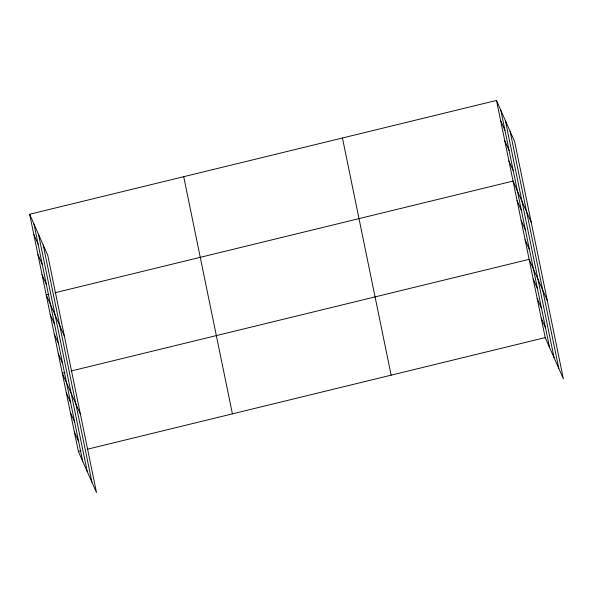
<?xml version="1.0" encoding="UTF-8"?>
<svg xmlns="http://www.w3.org/2000/svg" width="593" height="593" viewBox="0 0 593 593"><rect width="100%" height="100%" fill="white"/><g stroke="black" fill="none" stroke-linecap="round" stroke-linejoin="round"><path stroke-width="0.89" d="M29.65 214.251L47.796 255.398L96.503 492.568L78.358 451.421L29.65 214.251L496.497 100.432L514.642 141.579L563.35 378.749L545.204 337.602L496.497 100.432M48.848 294.247L46.21 294.891L64.355 336.031M55.016 292.742L513.056 181.073L531.202 222.212M64.926 372.515L62.28 373.16L80.426 414.299M71.086 371.01L529.134 259.341L547.28 300.481M78.358 451.421L80.996 450.776M87.156 449.279L545.204 337.602M500.64 120.594L504.954 130.386M504.776 140.756L509.098 150.54M508.92 160.911L513.234 170.702M517.074 200.642L521.395 210.426M521.099 220.203L525.413 229.995M525.116 239.772L529.43 249.564M533.151 278.903L537.466 288.695M537.169 298.472L541.483 308.264M541.187 318.041L545.501 327.825M33.786 234.413L38.108 244.205M37.93 254.575L42.251 264.359M42.066 274.729L46.387 284.521M50.227 314.46L54.549 324.245M54.245 334.022L58.566 343.814M58.262 353.591L62.584 363.383M66.297 392.722L70.619 402.514M70.315 412.291L74.636 422.083M74.333 431.86L78.654 441.644M510.084 131.231L558.784 368.401M505.384 120.572L554.084 357.742M500.818 110.224L549.526 347.394M342.443 137.991L391.143 375.161M183.711 176.692L232.412 413.862M43.23 245.05L91.937 482.22M38.53 234.391L87.238 471.561M33.971 224.043L82.672 461.213"/></g></svg>
